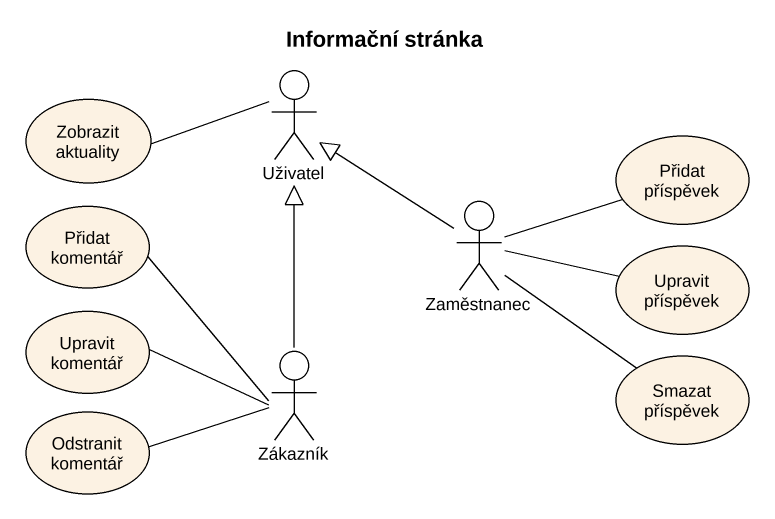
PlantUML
@startuml
title Informační stránka
actor Uživatel
usecase "Zobrazit aktuality" as Zobrazit_aktuality
usecase "Přidat příspěvek" as Přidat_příspěvek
usecase "Přidat komentář" as Přidat_komentář
actor Zaměstnanec
usecase "Upravit komentář" as Upravit_komentář
usecase "Upravit příspěvek" as Upravit_příspěvek
actor Zákazník
usecase "Smazat příspěvek" as Smazat_příspěvek
usecase "Odstranit komentář" as Odstranit_komentář
Uživatel -left- Zobrazit_aktuality
Zaměstnanec -up-|> Uživatel
Zaměstnanec -right- Přidat_příspěvek
Zaměstnanec -right- Upravit_příspěvek
Zaměstnanec -- Smazat_příspěvek
Zákazník -up-|> Uživatel
Zákazník -up- Přidat_komentář
Zákazník -left- Upravit_komentář
Zákazník -left- Odstranit_komentář
@enduml
